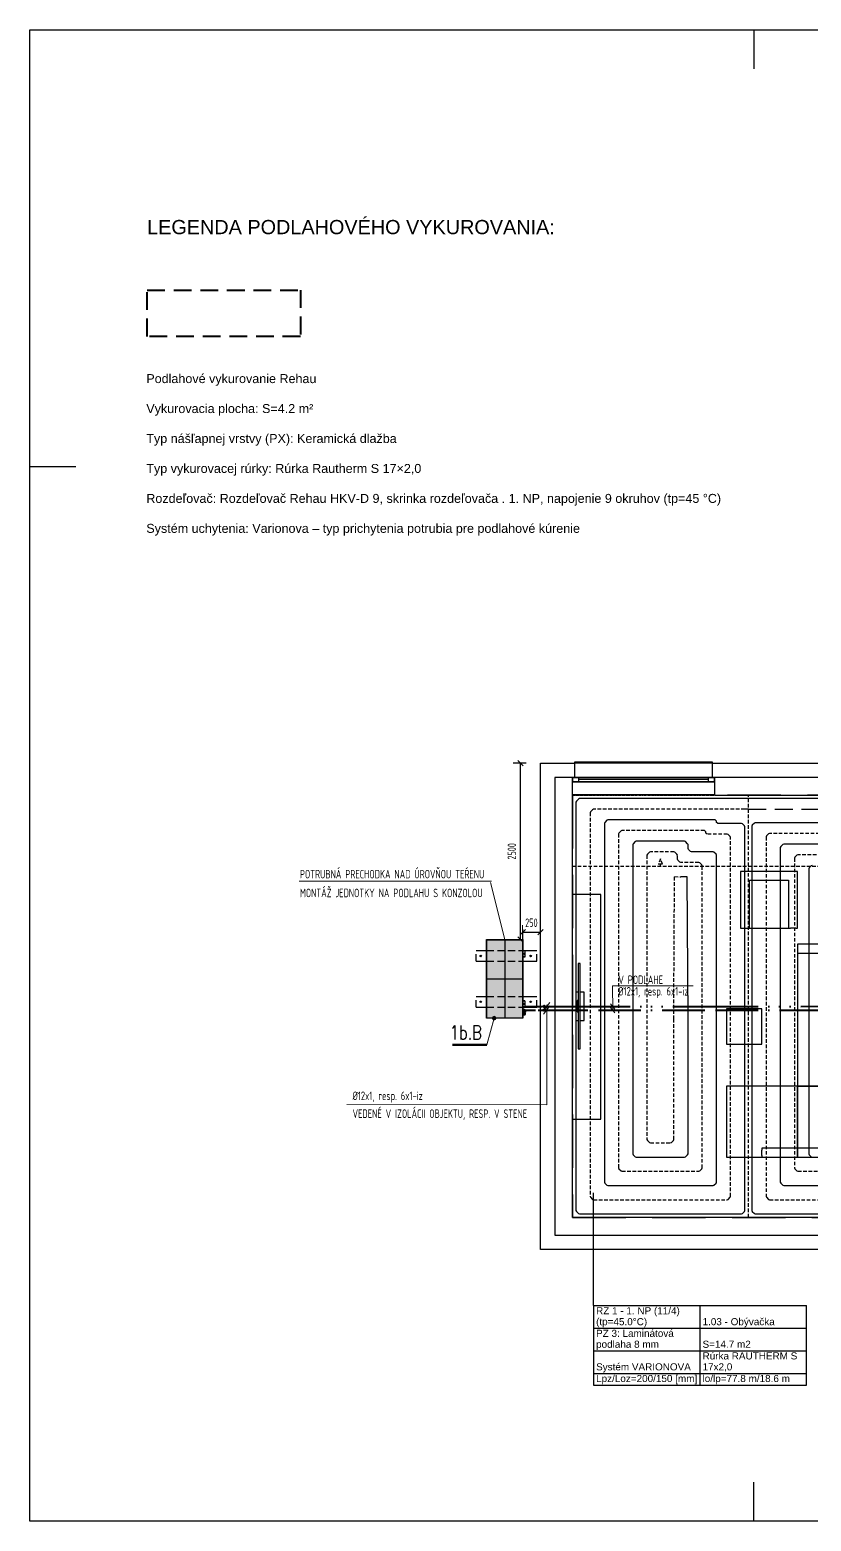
# Model space of a CAD drawing. Extents: x 43000 to 200282, y 3579 to 63943.
# Drawn here: x 101543 to 112551, y 3579 to 24579 of the extents above; entities that cross this region are included whole.
import ezdxf

# ---------------------------------------------------------------- set-up
doc = ezdxf.new("R2010")
doc.units = 0
doc.header["$MEASUREMENT"] = 0
for name, pattern in [('ACAD_ISO06W100', [36, 24, -3, 0, -3, 0, -3, 0, -3]), ('ACAD_ISO11W100', [33, 12, -3, 12, -3, 0, -3]), ('BODKO__IARKOVAN___4MM', [6, 4, -1, 0, -1]), ('DASH', [75, 50, -25]), ('DASHED', [0.75, 0.5, -0.25]), ('SKRYT__', [7.14375, 4.7625, -2.38125])]:
    doc.linetypes.add(name, pattern=pattern)
doc.layers.get('0').update_dxf_attribs({"linetype": 'CONTINUOUS'})
doc.layers.get('Defpoints').update_dxf_attribs({"color": 242, "linetype": 'CONTINUOUS'})
for name, color, linetype in [('DILATA_N___K_RY', 7, 'CONTINUOUS'), ('DXF_LAYER', 8, 'CONTINUOUS'), ('koty', 7, 'CONTINUOUS'), ('ODVODN__POTRUBIE___PODL__VYK_', 7, 'CONTINUOUS'), ('OKRAJOV__DILAT_CIA_PDL', 2, 'CONTINUOUS'), ('OKRAJOV__Z_NY_', 7, 'CONTINUOUS'), ('PODLAHOVKA', 7, 'CONTINUOUS'), ('PR_VODN__POTRUBIE___PODL__VYK_', 7, 'CONTINUOUS'), ('TABU_KY', 7, 'CONTINUOUS'), ('UK_KOTY', 4, 'CONTINUOUS'), ('UK_ZARIADENIE', 7, 'CONTINUOUS'), ('Z_NA_PRECHODOV_CH_POTRUB_', 8, 'CONTINUOUS')]:
    doc.layers.add(name, color=color, linetype=linetype)
for name, color, linetype, lineweight in [('PISMO-R', 6, 'CONTINUOUS', 9), ('ROZVOD', 1, 'CONTINUOUS', 50), ('Schedule Graphics', 7, 'CONTINUOUS', 9), ('UK_TC_PRIVOD', 171, 'ACAD_ISO06W100', 40), ('UK_TC_VRAT', 21, 'ACAD_ISO11W100', 40), ('vyk-OKRAJOVA DILATACIA', 7, 'DASH', 40), ('vyk_POPIS', 7, 'CONTINUOUS', 20), ('ÚK_POPIS', 7, 'CONTINUOUS', 20)]:
    doc.layers.add(name, color=color, linetype=linetype, lineweight=lineweight)
doc.styles.add('50', font='isocp.shx', dxfattribs={"width": 0.75})
doc.styles.add('ARIAL', font='arial.ttf')
doc.styles.add('ISOCP', font='isocp.shx')
doc.styles.add('TEXT125', font='romans.shx', dxfattribs={"width": 0.8, "height": 100})
doc.dimstyles.new('50', dxfattribs={"dimtxt": 120, "dimasz": 75, "dimexe": 75, "dimexo": 200, "dimgap": 25, "dimtad": 1, "dimdec": 0, "dimtxsty": '50', "dimblk": 'OBLIQUE', "dimcen": 50, "dimdle": 3, "dimclrd": 256, "dimclre": 256, "dimclrt": 256, "dimadec": 1, "dimazin": 0, "dimtfac": 1, "dimtdec": 0, "dimtix": 1, "dimtofl": 0, "dimtmove": 1, "dimatfit": 1, "dimldrblk": 'OBLIQUE', "dimfxl": 150, "dimlwd": -1, "dimlwe": -1, "dimarcsym": 0})

# ---------------------------------------------------------------- blocks, each defined once
blk = doc.blocks.new('HVZD PODKLAD')
at = {"layer": 'DXF_LAYER', "color": 8, "linetype": 'Continuous'}
for p, q in [((11466, 35289), (11466, 42137)), ((11466, 42137), (11949, 42137)), ((11949, 42137), (11949, 42157)), ((11949, 42157), (13883, 42157)), ((11949, 41937), (11949, 42137)), ((13883, 42157), (13883, 42137)), ((13883, 42137), (13883, 41937)), ((13883, 42137), (15406, 42137)), ((11666, 41937), (11666, 35489)), ((11916, 41937), (11666, 41937)), ((13916, 41937), (11916, 41937)), ((11916, 41937), (11916, 41873)), ((11916, 41873), (11916, 41937)), ((11916, 41937), (13916, 41937)), ((11916, 35739), (11916, 41873)), ((11916, 41873), (13916, 41873)), ((13916, 41873), (11916, 41873)), ((12000, 41937), (12000, 41873)), ((13832, 41905), (12000, 41905)), ((13832, 41873), (13832, 41937)), ((16757, 41937), (13916, 41937)), ((13916, 41873), (13916, 41937)), ((13916, 41937), (13916, 41873)), ((13916, 41873), (13916, 41687)), ((13916, 41687), (16757, 41687)), ((15086, 40612), (14286, 40612)), ((14286, 40612), (14286, 39812)), ((15086, 39812), (15086, 40612)), ((14411, 40487), (14961, 40487)), ((14411, 39812), (14411, 40487)), ((14961, 40487), (14961, 39812)), ((12316, 40289), (11916, 40289)), ((12316, 37124), (12316, 40289)), ((14286, 39812), (14311, 39812)), ((14311, 39812), (14386, 39812)), ((14386, 39812), (14411, 39812)), ((14411, 39812), (14961, 39812)), ((14961, 39812), (14986, 39812)), ((15061, 39812), (14986, 39812)), ((15061, 39812), (15086, 39812)), ((16086, 39588), (15086, 39588)), ((15086, 39588), (15086, 39563)), ((15086, 39563), (15086, 39488)), ((15086, 39488), (15086, 39463)), ((12026, 39314), (11996, 39314)), ((11996, 39314), (11996, 38114)), ((12026, 38114), (12026, 39314)), ((15086, 39463), (15961, 39463)), ((15086, 39463), (15086, 37588)), ((11996, 38914), (11966, 38914)), ((11966, 38914), (11966, 38514)), ((12083, 38914), (12026, 38914)), ((12083, 38514), (12083, 38914)), ((11996, 38794), (11982, 38794)), ((11982, 38794), (11982, 38634)), ((14586, 38679), (14086, 38679)), ((14086, 38679), (14086, 38180)), ((14586, 38180), (14586, 38679)), ((11966, 38514), (11996, 38514)), ((11982, 38634), (11996, 38634)), ((12026, 38514), (12083, 38514)), ((11996, 38114), (12026, 38114)), ((14086, 38180), (14586, 38180)), ((15086, 37588), (14086, 37588)), ((14086, 37588), (14086, 36588)), ((15086, 36713), (15086, 37588)), ((15961, 37588), (15086, 37588)), ((15086, 37588), (15086, 36713)), ((15086, 37588), (15961, 37588)), ((11916, 37124), (12316, 37124)), ((14086, 36588), (14586, 36588)), ((15086, 36713), (14586, 36713)), ((14586, 36713), (14586, 36688)), ((14586, 36613), (14586, 36688)), ((14586, 36613), (14586, 36588)), ((14586, 36588), (15086, 36588)), ((15086, 36688), (15086, 36713)), ((15961, 36713), (15086, 36713)), ((15086, 36713), (15086, 36688)), ((15086, 36688), (15086, 36613)), ((15086, 36613), (15086, 36688)), ((15086, 36588), (15086, 36613)), ((15086, 36613), (15086, 36588)), ((15086, 36588), (16086, 36588)), ((16756, 35739), (11916, 35739)), ((16789, 35289), (11466, 35289)), ((11666, 35489), (16756, 35489))]:
    blk.add_line(p, q, dxfattribs=at)
at = {"layer": 'DXF_LAYER', "color": 8, "linetype": 'SKRYT__'}
for p, q in [((13883, 42137), (11949, 42137)), ((13916, 41690), (11916, 41690))]:
    blk.add_line(p, q, dxfattribs=at)
at = {"layer": 'DXF_LAYER', "color": 8, "linetype": 'BODKO__IARKOVAN___4MM'}
for p, q in [((11916, 41937), (13916, 41937)), ((11916, 41687), (13916, 41687))]:
    blk.add_line(p, q, dxfattribs=at)
blk = doc.blocks.new('HVZD podklad slepal')
at = {"linetype": 'Continuous'}
blk.add_blockref('HVZD PODKLAD', (0, 0), dxfattribs=at)
blk = doc.blocks.new('podklad')
at = {"linetype": 'Continuous'}
blk.add_blockref('HVZD podklad slepal', (77988, -37105), dxfattribs=at)
blk = doc.blocks.new('_Oblique')
at = {"layer": 'koty', "color": 0, "lineweight": -2}
blk.add_line((-0.5, -0.5), (0.5, 0.5), dxfattribs=at)
blk = doc.blocks.new('*D366')
at = {"layer": 'Defpoints', "color": 0, "transparency": 16777216}
for p in [(108488, 11474), (108738, 11474)]:
    blk.add_point(p, dxfattribs=at)
at = {"layer": 'UK_KOTY', "transparency": 16777216}
for p, q in [((108488, 11674), (108488, 11971)), ((108738, 11674), (108738, 11971)), ((108485, 11871), (108741, 11871))]:
    blk.add_line(p, q, dxfattribs=at)
at = {"layer": 'UK_KOTY', "transparency": 16777216, "insert": (108610, 12006), "char_height": 120, "attachment_point": 5, "style": '50', "bg_fill": 3, "box_fill_scale": 1.25, "bg_fill_color": 256, "bg_fill_true_color": 13158600, "bg_fill_transparency": 0}
blk.add_mtext('250', dxfattribs=at)
at = {"layer": 'Defpoints', "color": 0, "transparency": 16777216}
blk.add_point((108738, 11871), dxfattribs=at)
at = {"layer": 'UK_KOTY', "transparency": 16777216, "xscale": 75, "yscale": 75, "zscale": 75, "rotation": 180}
blk.add_blockref('_Oblique', (108488, 11871), dxfattribs=at)
at = {"layer": 'UK_KOTY', "transparency": 16777216, "xscale": 75, "yscale": 75, "zscale": 75}
blk.add_blockref('_Oblique', (108738, 11871), dxfattribs=at)
blk = doc.blocks.new('wsrt')
h = blk.add_hatch(color=256)
h.dxf.hatch_style = 1
h.paths.add_polyline_path([(11155, 1679), (11155, 1685), (11154, 1685), (11154, 1679)])
h.paths.add_polyline_path([(11154, 1679), (11154, 1685), (11150, 1685), (11150, 1679)])
h.paths.add_polyline_path([(11150, 1679), (11150, 1685), (11145, 1685), (11145, 1679)])
h.paths.add_polyline_path([(11145, 1679), (11145, 1685), (11144, 1685), (11144, 1679)])
at = {"ltscale": 5, "transparency": 33554495}
h = blk.add_hatch(color=9, dxfattribs=at)
h.dxf.hatch_style = 1
h.paths.add_polyline_path([(10658, 1665), (10106, 1665), (10106, 1413), (10658, 1413)])
h.paths.add_polyline_path([(11211, 1665), (10658, 1665), (10658, 1413), (11211, 1413)])
h.paths.add_polyline_path([(11211, 1413), (10658, 1413), (10658, 1161), (11211, 1161)])
h.paths.add_polyline_path([(10658, 1413), (10106, 1413), (10106, 1161), (10658, 1161)])
for p, q in [((10261, 1695), (10261, 1667)), ((10261, 1695), (10351, 1695)), ((10263, 1695), (10263, 1667)), ((10265, 1695), (10265, 1667)), ((10347, 1695), (10347, 1667)), ((10349, 1695), (10349, 1667)), ((10351, 1695), (10351, 1667)), ((10966, 1695), (10966, 1667)), ((10966, 1695), (11056, 1695)), ((10968, 1695), (10968, 1667)), ((10970, 1695), (10970, 1667)), ((11052, 1695), (11052, 1667)), ((11054, 1695), (11054, 1667)), ((11056, 1695), (11056, 1667)), ((11092, 1700), (11089, 1693)), ((11089, 1693), (11100, 1693)), ((11089, 1693), (11089, 1681)), ((11090, 1693), (11089, 1692)), ((11089, 1692), (11089, 1682)), ((11090, 1681), (11089, 1682)), ((11089, 1681), (11100, 1681)), ((11090, 1693), (11100, 1693)), ((11090, 1681), (11100, 1681)), ((11100, 1700), (11092, 1700)), ((11092, 1681), (11092, 1678)), ((11100, 1700), (11108, 1700)), ((11111, 1693), (11100, 1693)), ((11110, 1693), (11100, 1693)), ((11100, 1693), (11100, 1669)), ((11111, 1681), (11100, 1681)), ((11110, 1681), (11100, 1681)), ((11132, 1693), (11102, 1693)), ((11116, 1693), (11103, 1693)), ((11104, 1700), (11106, 1705)), ((11106, 1705), (11127, 1705)), ((11107, 1681), (11107, 1678)), ((11107, 1680), (11132, 1680)), ((11108, 1700), (11111, 1693)), ((11110, 1693), (11110, 1692)), ((11110, 1692), (11110, 1682)), ((11110, 1681), (11110, 1682)), ((11111, 1693), (11111, 1681)), ((11111, 1681), (11116, 1681)), ((11132, 1693), (11116, 1693)), ((11116, 1693), (11117, 1692)), ((11116, 1681), (11117, 1681)), ((11117, 1693), (11130, 1693)), ((11117, 1693), (11117, 1692)), ((11117, 1693), (11117, 1667)), ((11117, 1681), (11132, 1681)), ((11130, 1681), (11117, 1681)), ((11117, 1681), (11117, 1681)), ((11132, 1693), (11127, 1705)), ((11130, 1693), (11131, 1692)), ((11130, 1681), (11131, 1681)), ((11130, 1680), (11130, 1667)), ((11131, 1692), (11131, 1681)), ((11132, 1693), (11132, 1680)), ((11132, 1693), (11132, 1680)), ((11138, 1701), (11140, 1703)), ((11138, 1685), (11138, 1701)), ((11150, 1685), (11138, 1685)), ((11140, 1704), (11139, 1702)), ((11159, 1704), (11140, 1704)), ((11159, 1703), (11140, 1703)), ((11140, 1687), (11140, 1703)), ((11141, 1685), (11140, 1687)), ((11140, 1667), (11140, 1685)), ((11144, 1667), (11144, 1703)), ((11145, 1667), (11145, 1703)), ((11150, 1685), (11162, 1685)), ((11154, 1667), (11154, 1703)), ((11155, 1667), (11155, 1703)), ((11158, 1685), (11159, 1687)), ((11159, 1704), (11160, 1702)), ((11159, 1687), (11159, 1703)), ((11162, 1701), (11159, 1703)), ((11159, 1667), (11159, 1685)), ((11162, 1685), (11162, 1701)), ((10104, 1667), (11213, 1667)), ((10104, 1159), (10104, 1667)), ((10104, 1665), (11213, 1665)), ((10106, 1159), (10106, 1667)), ((10658, 1159), (10658, 1667)), ((11092, 1678), (11092, 1667)), ((11092, 1678), (11100, 1678)), ((11092, 1677), (11092, 1669)), ((11092, 1677), (11100, 1677)), ((11092, 1677), (11092, 1677)), ((11100, 1669), (11092, 1669)), ((11092, 1669), (11092, 1669)), ((11092, 1668), (11092, 1667)), ((11100, 1668), (11092, 1668)), ((11108, 1678), (11100, 1678)), ((11107, 1677), (11100, 1677)), ((11100, 1669), (11107, 1669)), ((11100, 1668), (11108, 1668)), ((11107, 1679), (11117, 1679)), ((11107, 1677), (11107, 1669)), ((11107, 1677), (11107, 1677)), ((11107, 1669), (11107, 1669)), ((11107, 1668), (11107, 1667)), ((11108, 1678), (11108, 1667)), ((11108, 1668), (11117, 1668)), ((11130, 1679), (11117, 1679)), ((11129, 1668), (11117, 1668)), ((11130, 1669), (11129, 1668)), ((11140, 1679), (11138, 1678)), ((11138, 1678), (11138, 1667)), ((11150, 1679), (11140, 1679)), ((11150, 1679), (11159, 1679)), ((11159, 1679), (11162, 1678)), ((11162, 1678), (11162, 1667)), ((11211, 1667), (11211, 1159)), ((11213, 1667), (11213, 1159)), ((10104, 1413), (11213, 1413)), ((11213, 1161), (10104, 1161)), ((11213, 1159), (10104, 1159))]:
    blk.add_line(p, q)
for centre in [(10306, 1681), (11011, 1681)]:
    blk.add_circle(centre, 8)
blk = doc.blocks.new('*D367')
at = {"layer": 'Defpoints', "color": 0, "transparency": 16777216}
for p in [(108454, 14254), (108738, 14254), (108486, 11768)]:
    blk.add_point(p, dxfattribs=at)
at = {"layer": 'UK_KOTY', "transparency": 16777216}
for p, q in [((108538, 14254), (108354, 14254)), ((108454, 11765), (108454, 14257)), ((108286, 11768), (108354, 11768))]:
    blk.add_line(p, q, dxfattribs=at)
at = {"layer": 'UK_KOTY', "transparency": 16777216, "xscale": 75, "yscale": 75, "zscale": 75}
for p, rotation in [((108454, 14254), 90), ((108454, 11768), 270)]:
    blk.add_blockref('_Oblique', p, dxfattribs=dict(at, rotation=rotation))
at = {"layer": 'UK_KOTY', "transparency": 16777216, "insert": (108334, 13011), "char_height": 120, "attachment_point": 5, "rotation": 90, "style": '50', "bg_fill": 3, "box_fill_scale": 1.25, "bg_fill_color": 256, "bg_fill_true_color": 13158600, "bg_fill_transparency": 0}
blk.add_mtext('2500', dxfattribs=at)

msp = doc.modelspace()

# ---------------------------------------------------------------- hatches: boundary and pattern name
at = {"layer": 'PISMO-R'}
h = msp.add_hatch(color=4, dxfattribs=at)
h.dxf.hatch_style = 1
h.paths.add_polyline_path([(108058.9, 10670.9, -0.3240802), (108083.9, 10689, -0.4142136), (108110.1, 10662.7), (108083.9, 10662.7)])
h.paths.add_polyline_path([(108058.9, 10670.9), (108083.9, 10662.7), (108083.9, 10636.5, -0.5104825)])
h.paths.add_polyline_path([(108083.9, 10636.5), (108083.9, 10662.7), (108110.1, 10662.7, -0.4142136)])
h = msp.add_hatch(color=4, dxfattribs=at)
h.dxf.hatch_style = 1
h.paths.add_polyline_path([(108058.9, 10670.9, -0.3240802), (108083.9, 10689, -0.4142136), (108110.1, 10662.7), (108083.9, 10662.7)])
h.paths.add_polyline_path([(108058.9, 10670.9), (108083.9, 10662.7), (108083.9, 10636.5, -0.5104825)])
h.paths.add_polyline_path([(108083.9, 10636.5), (108083.9, 10662.7), (108110.1, 10662.7, -0.4142136)])

# ---------------------------------------------------------------- linework, layer by layer
at = {"linetype": 'Continuous', "ltscale": 0.2}
for p, q in [((101543.2, 24579.2), (143543.2, 24579.2)), ((101543.2, 3579.2), (101543.2, 24579.2)), ((101543.2, 18429.2), (102190.8, 18429.2)), ((143543.2, 3579.2), (101543.2, 3579.2))]:
    msp.add_line(p, q, dxfattribs=at)
for p, q in [((111743.2, 24579.2), (111743.2, 24029.2)), ((111743.2, 3579.2), (111743.2, 4129.2))]:
    msp.add_line(p, q)
at = {"layer": 'DILATA_N___K_RY', "color": 9, "linetype": 'DASH'}
msp.add_line((111666.2, 7855.4), (111666.2, 13803.6), dxfattribs=at)
at = {"layer": 'ODVODN__POTRUBIE___PODL__VYK_', "color": 172, "linetype": 'DASH', "ltscale": 5}
for q in [(111616.2, 13603.6), (118383.3, 13603.6)]:
    msp.add_line((111666.2, 13603.6), q, dxfattribs=at)
at = {"layer": 'OKRAJOV__DILAT_CIA_PDL', "color": 0, "linetype": 'DASH', "lineweight": 30, "ltscale": 15}
msp.add_lwpolyline([(109187.7, 13803.6), (109187.7, 7855.4), (116623.2, 7855.4), (116623.2, 13803.6), (109187.7, 13803.6)], dxfattribs=at)
at = {"layer": 'OKRAJOV__Z_NY_', "color": 9, "linetype": 'DASH'}
for p, q in [((109187.7, 12803.6), (111666.2, 12803.6)), ((111666.2, 12803.6), (114144.7, 12803.6))]:
    msp.add_line(p, q, dxfattribs=at)
msp.add_lwpolyline([(110427, 12803.6), (110427, 12833.6), (110457, 12833.6), (110427, 12903.6), (110397, 12833.6), (110427, 12833.6)], dxfattribs=at)
at = {"layer": 'PISMO-R', "color": 4}
msp.add_line((107981.5, 10285.8), (108083.9, 10662.7), dxfattribs=at)
msp.add_circle((108083.9, 10662.7), 26.2, dxfattribs=at)
msp.add_circle((108083.9, 10662.7), 26.2, dxfattribs=at)
at = {"layer": 'PODLAHOVKA', "color": 12}
for points in [[(111616.2, 13753.6), (109285.5, 13753.6), (109272.2, 13748.1), (109243.2, 13719.2), (109237.7, 13705.8), (109237.7, 7953.2), (109243.2, 7939.9), (109272.2, 7910.9), (109285.5, 7905.4), (111568.4, 7905.4), (111581.7, 7910.9), (111610.7, 7939.9), (111616.2, 7953.2), (111616.2, 13355.8), (111610.7, 13369.2), (111581.7, 13398.1), (111568.4, 13403.6), (111236.1, 13403.6), (111230.6, 13405.9), (111217.8, 13418.7), (111216.2, 13422.6), (111216.2, 13434.7), (111214.6, 13438.6), (111201.8, 13451.3), (111196.3, 13453.6), (109685.5, 13453.6), (109672.2, 13448.1), (109643.2, 13419.2), (109637.7, 13405.8), (109637.7, 8353.2), (109643.2, 8339.9), (109672.2, 8310.9), (109685.5, 8305.4), (111168.4, 8305.4), (111181.7, 8310.9), (111210.7, 8339.9), (111216.2, 8353.2), (111216.2, 12955.8), (111210.7, 12969.2), (111181.7, 12998.1), (111168.4, 13003.6), (110864, 13003.6), (110850.7, 13009.2), (110821.7, 13038.1), (110816.2, 13051.5), (110816.2, 13105.8), (110810.7, 13119.2), (110781.7, 13148.1), (110768.4, 13153.6), (110085.5, 13153.6), (110072.2, 13148.1), (110043.2, 13119.2), (110037.7, 13105.8), (110037.7, 8753.2), (110043.2, 8739.9), (110072.2, 8710.9), (110085.5, 8705.4), (110768.4, 8705.4), (110781.7, 8710.9), (110810.7, 8739.9), (110816.2, 8753.2), (110816.2, 10614.7), (110817.5, 10649.9), (110806.3, 12654.5), (110716.2, 12654.5)], [(114094.7, 13413.5), (111764, 13413.5), (111750.7, 13407.9), (111721.7, 13379), (111716.2, 13365.7), (111716.2, 7953.2), (111721.7, 7939.9), (111750.7, 7910.9), (111764, 7905.4), (114046.9, 7905.4)], [(113674.8, 13113.5), (112164, 13113.5), (112150.7, 13107.9), (112121.7, 13079), (112116.2, 13065.7), (112116.2, 8353.2), (112121.7, 8339.9), (112150.7, 8310.9), (112164, 8305.4), (113646.9, 8305.4)], [(112564, 12813.5), (112550.7, 12807.9), (112521.7, 12779), (112516.2, 12765.7), (112516.2, 8753.2), (112521.7, 8739.9), (112550.7, 8710.9), (112564, 8705.4)]]:
    msp.add_lwpolyline(points, dxfattribs=at)
at = {"layer": 'PODLAHOVKA', "color": 172, "linetype": 'DASH'}
for points in [[(111616.2, 13603.6), (111466.2, 13603.6), (109485.5, 13603.6), (109472.2, 13598.1), (109443.2, 13569.2), (109437.7, 13555.8), (109437.7, 8153.2), (109443.2, 8139.9), (109472.2, 8110.9), (109485.5, 8105.4), (111368.4, 8105.4), (111381.7, 8110.9), (111410.7, 8139.9), (111416.2, 8153.2), (111416.2, 13205.8), (111410.7, 13219.2), (111381.7, 13248.1), (111368.4, 13253.6), (111086.1, 13253.6), (111080.6, 13255.9), (111067.8, 13268.7), (111066.2, 13272.6), (111066.2, 13284.7), (111064.6, 13288.6), (111051.8, 13301.3), (111046.3, 13303.6), (109885.5, 13303.6), (109872.2, 13298.1), (109843.2, 13269.2), (109837.7, 13255.8), (109837.7, 8553.2), (109843.2, 8539.9), (109872.2, 8510.9), (109885.5, 8505.4), (110968.4, 8505.4), (110981.7, 8510.9), (111010.7, 8539.9), (111016.2, 8553.2), (111016.2, 12805.8), (111010.7, 12819.2), (110981.7, 12848.1), (110968.4, 12853.6), (110714, 12853.6), (110700.7, 12859.2), (110671.7, 12888.1), (110666.2, 12901.5), (110666.2, 12955.8), (110660.7, 12969.2), (110631.7, 12998.1), (110618.4, 13003.6), (110285.5, 13003.6), (110272.2, 12998.1), (110243.2, 12969.2), (110237.7, 12955.8), (110237.7, 8953.2), (110243.2, 8939.9), (110272.2, 8910.9), (110285.5, 8905.4), (110568.4, 8905.4), (110581.7, 8910.9), (110610.7, 8939.9), (110616.2, 8953.2), (110616.2, 10614.7), (110614.9, 10650.1), (110626, 12654.7), (110716.2, 12654.5)], [(113944.7, 13263.5), (111964, 13263.5), (111950.7, 13257.9), (111921.7, 13229), (111916.2, 13215.7), (111916.2, 8153.2), (111921.7, 8139.9), (111950.7, 8110.9), (111964, 8105.4), (113846.9, 8105.4)], [(113524.8, 12963.5), (112364, 12963.5), (112350.7, 12957.9), (112321.7, 12929), (112316.2, 12915.7), (112316.2, 8553.2), (112321.7, 8539.9), (112350.7, 8510.9), (112364, 8505.4), (113446.9, 8505.4)]]:
    msp.add_lwpolyline(points, dxfattribs=at)
at = {"layer": 'PR_VODN__POTRUBIE___PODL__VYK_', "color": 12}
for p, q in [((111666.2, 13753.6), (111616.2, 13753.6)), ((118410.8, 13753.6), (111666.2, 13753.6))]:
    msp.add_line(p, q, dxfattribs=at)
at = {"layer": 'ROZVOD'}
msp.add_line((107500, 10285.8), (107981.5, 10285.8), dxfattribs=at)
at = {"layer": 'TABU_KY'}
for p, q in [((109485.8, 6614.5), (109485.8, 8203.2)), ((109485.8, 6614.5), (112485.8, 6614.5)), ((110985.8, 6296.5), (110985.8, 6614.5)), ((109485.8, 6296.5), (112485.8, 6296.5)), ((110985.8, 5978.5), (110985.8, 6296.5)), ((109485.8, 5978.5), (112485.8, 5978.5)), ((110985.8, 5660.5), (110985.8, 5978.5)), ((109485.8, 5660.5), (112485.8, 5660.5)), ((110985.8, 5496.5), (110985.8, 5660.5))]:
    msp.add_line(p, q, dxfattribs=at)
msp.add_lwpolyline([(109485.8, 6614.5), (109485.8, 5496.5), (112485.8, 5496.5), (112485.8, 6614.5)], dxfattribs=at)
at = {"layer": 'UK_TC_PRIVOD', "ltscale": 10}
msp.add_line((108523.2, 10827), (108777.9, 10827), dxfattribs=at)
at = {"layer": 'UK_TC_PRIVOD', "ltscale": 50}
msp.add_line((108802.9, 10827), (116950.6, 10831), dxfattribs=at)
at = {"layer": 'UK_TC_PRIVOD', "ltscale": 20}
msp.add_circle((108790.4, 10827), 12.5, dxfattribs=at)
at = {"layer": 'UK_TC_VRAT', "ltscale": 12}
msp.add_line((108523.2, 10777), (108777.9, 10777), dxfattribs=at)
at = {"layer": 'UK_TC_VRAT', "ltscale": 50}
msp.add_line((108802.9, 10777), (116940.6, 10773.1), dxfattribs=at)
at = {"layer": 'UK_TC_VRAT', "ltscale": 20}
msp.add_circle((108790.4, 10777), 12.5, dxfattribs=at)
at = {"layer": 'UK_ZARIADENIE', "ltscale": 3}
for p, q in [((107830.7, 11612.7), (107979.7, 11612.7)), ((108515.7, 11612.7), (108687.7, 11612.7)), ((107830.7, 11462.7), (107979.7, 11462.7)), ((108515.7, 11462.7), (108687.7, 11462.7)), ((107830.7, 10967.7), (107979.7, 10967.7)), ((108515.7, 10967.7), (108687.7, 10967.7)), ((107830.7, 10817.7), (107979.7, 10817.7)), ((108515.7, 10817.7), (108687.7, 10817.7))]:
    msp.add_line(p, q, dxfattribs=at)
at = {"layer": 'UK_ZARIADENIE', "linetype": 'DASHED', "ltscale": 200}
for p, q in [((107830.7, 11462.7), (107830.7, 11612.7)), ((107979.7, 11612.7), (108515.7, 11612.7)), ((108687.7, 11462.7), (108687.7, 11612.7)), ((107979.7, 11462.7), (108515.7, 11462.7)), ((107830.7, 10817.7), (107830.7, 10967.7)), ((107979.7, 10967.7), (108515.7, 10967.7)), ((108687.7, 10817.7), (108687.7, 10967.7)), ((107979.7, 10817.7), (108515.7, 10817.7))]:
    msp.add_line(p, q, dxfattribs=at)
at = {"layer": 'UK_ZARIADENIE', "ltscale": 2}
for centre in [(107896.7, 11537.7), (108598.7, 11537.7), (107896.7, 10892.7), (108598.7, 10892.7)]:
    msp.add_circle(centre, 10, dxfattribs=at)
at = {"layer": 'vyk-OKRAJOVA DILATACIA', "ltscale": 5}
msp.add_lwpolyline([(103195.6, 20915.3), (105355.2, 20915.3), (105355.2, 20262.1), (103195.6, 20262.1)], close=True, dxfattribs=at)
at = {"layer": 'Z_NA_PRECHODOV_CH_POTRUB_', "color": 2}
for p, q in [((111666.2, 13803.6), (111666.2, 13803.6)), ((111666.2, 13463.5), (111666.2, 13463.5))]:
    msp.add_line(p, q, dxfattribs=at)
at = {"layer": 'ÚK_POPIS', "color": 7}
for p, q in [((105339.1, 12591.3), (108046.4, 12591.3)), ((109754.4, 11117), (110888.6, 11117)), ((109754.4, 11117), (109754.7, 10776.5)), ((108871.4, 10883.7), (108778.6, 10770.3)), ((108871.4, 10833.7), (108778.6, 10720.3)), ((109723.4, 10866), (109785.3, 10790.4)), ((109723.4, 10814.3), (109785.3, 10738.7))]:
    msp.add_line(p, q, dxfattribs=at)
at = {"layer": 'ÚK_POPIS', "ltscale": 3}
for p in [(108825, 10849.1), (106010.4, 9445.4)]:
    msp.add_line(p, (108825, 9441.1), dxfattribs=at)

# ---------------------------------------------------------------- block references
at = {"linetype": 'Continuous'}
msp.add_blockref('podklad', (19283.7, 9221.4), dxfattribs=at)

# ---------------------------------------------------------------- texts
at = {"layer": 'ROZVOD', "style": 'TEXT125', "width": 0.75}
msp.add_text('1b.B', height=200, dxfattribs=at).set_placement((107460.1, 10361))
at = {"layer": 'Schedule Graphics', "style": 'ARIAL'}
msp.add_text('LEGENDA PODLAHOVÉHO VYKUROVANIA:', height=200, dxfattribs=at).set_placement((103195.6, 21701.8))
at = {"layer": 'TABU_KY', "style": 'ARIAL'}
for s, p in [('RZ 1 - 1. NP (11/4) ', (109520.8, 6492.5)), ('(tp=45.0°C)', (109520.8, 6338.5)), ('1.03 - Obývačka', (111020.8, 6338.5)), ('podlaha 8 mm', (109520.8, 6020.5)), ('PZ 3: Laminátová', (109520.8, 6174.5)), ('S=14.7 m2', (111020.8, 6020.5)), ('Rúrka RAUTHERM S', (111020.8, 5856.5)), ('Systém VARIONOVA', (109520.8, 5702.5)), ('17x2,0', (111020.8, 5702.5)), ('Lpz/Loz=200/150 [mm]', (109520.8, 5538.5)), ('lo/lp=77.8 m/18.6 m', (111020.8, 5538.5))]:
    msp.add_text(s, height=100, dxfattribs=at).set_placement(p)
at = {"layer": 'vyk_POPIS', "insert": (103184.4, 19731.3), "char_height": 126.5, "attachment_point": 1, "style": 'ARIAL'}
msp.add_mtext_dynamic_manual_height_columns('Podlahové vykurovanie Rehau\\P\\PVykurovacia plocha: S=4.2 m²\\P\\PTyp nášľapnej vrstvy (PX): Keramická dlažba\\P\\PTyp vykurovacej rúrky: Rúrka Rautherm S 17×2,0\\P\\PRozdeľovač: Rozdeľovač Rehau HKV-D 9, skrinka rozdeľovača . 1. NP, napojenie 9 okruhov (tp\u200b=45 °C)\\P\\PSystém uchytenia: Varionova – typ prichytenia potrubia pre podlahové kúrenie', width=57241.444, gutter_width=625, heights=[0], dxfattribs=at)
at = {"layer": 'ÚK_POPIS', "color": 7, "style": 'ISOCP', "width": 0.8}
for s, p in [('POTRUBNÁ PRECHODKA NAD ÚROVŇOU TEŔENU', (105348.3, 12630.1)), ('MONTÁŽ JEDNOTKY NA PODLAHU S KONZOLOU', (105348.3, 12365.4))]:
    msp.add_text(s, height=120, rotation=0, dxfattribs=at).set_placement(p)
for s, p in [('V PODLAHE', (109835.7, 11143.4)), ('%%C12x1, resp. 6x1-iz', (109833.8, 10981)), ('%%C12x1, resp. 6x1-iz', (106090, 9509.5, 0)), ('VEDENÉ V IZOLÁCII OBJEKTU, RESP. V STENE', (106090, 9257.5, 0))]:
    msp.add_text(s, height=120, dxfattribs=at).set_placement(p)

# ---------------------------------------------------------------- next in the draw order: dimensions: what is measured, and where the dimension line sits
at = {"layer": 'UK_KOTY'}
dim = msp.add_linear_dim(base=(108737.7, 11871.2), p1=(108487.7, 11474.1), p2=(108737.7, 11474.1), angle=180, dimstyle='50', override={"dimexe": 100, "dimfxl": 5, "dimtfill": 1}, dxfattribs=at)
dim.commit()
dim.dimension.update_dxf_attribs({"geometry": '*D366', "text_midpoint": (108610, 11921.2), "dimtype": 160})

# ---------------------------------------------------------------- next in the draw order: block references
at = {"rotation": 269.9999960982776}
msp.add_blockref('wsrt', (106820.3, 21873.3), dxfattribs=at)

# ---------------------------------------------------------------- next in the draw order: dimensions: what is measured, and where the dimension line sits
at = {"layer": 'UK_KOTY'}
dim = msp.add_linear_dim(base=(108454.3, 14253.6), p1=(108485.7, 11767.7), p2=(108737.7, 14253.6), angle=270, text='2500', dimstyle='50', override={"dimexe": 100, "dimfxl": 5, "dimtfill": 1}, dxfattribs=at)
dim.commit()
dim.dimension.update_dxf_attribs({"geometry": '*D367', "text_midpoint": (108419.3, 13010.7), "dimtype": 160})

# ---------------------------------------------------------------- next in the draw order: linework, layer by layer
at = {"layer": 'ÚK_POPIS', "ltscale": 2}
msp.add_line((108034.3, 12571.3), (108233.7, 11769.7), dxfattribs=at)

doc.saveas('drawing.dxf')
